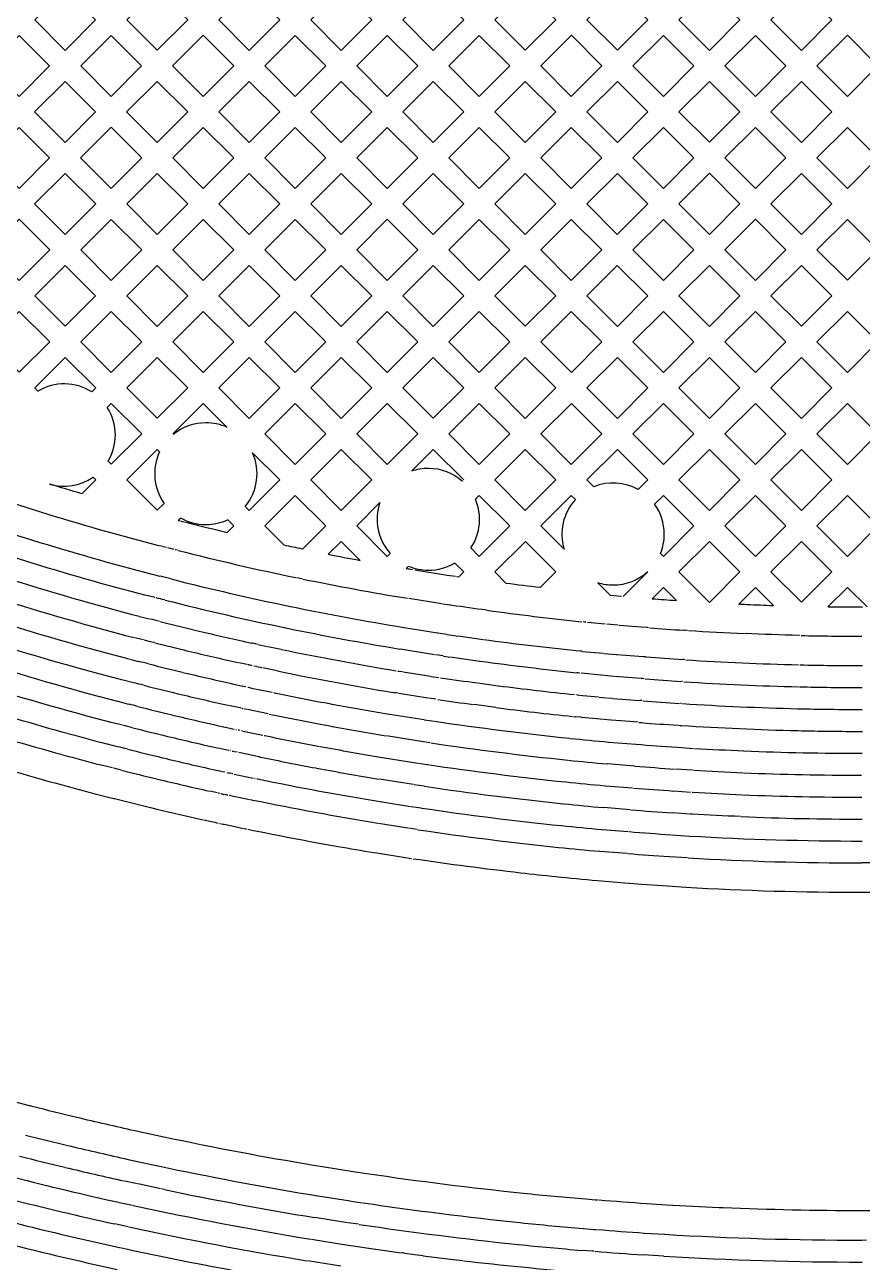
# Model space of a CAD drawing. Extents: x 1548 to 1929, y -174 to 95.
# Drawn here: x 1615.767 to 1618.676, y 40.322 to 44.622 of the extents above; entities that cross this region are included whole.
import ezdxf

# ---------------------------------------------------------------- set-up
doc = ezdxf.new("R2010")
doc.units = 0
doc.layers.add('gbr-dxf_layer0', color=7, linetype='Continuous')
doc.layers.add('gbr-outline-dxf_layer1', color=2, linetype='Continuous')

msp = doc.modelspace()

# ---------------------------------------------------------------- linework, layer by layer
at = {"layer": 'gbr-dxf_layer0'}
for p, q in [((1616.9199, 42.8811), (1617.0006, 42.9618)), ((1616.2996, 42.9001), (1616.3072, 42.8983)), ((1616.3102, 42.8976), (1616.3237, 42.8943)), ((1617.6405, 42.7999), (1617.5594, 42.881)), ((1616.2458, 42.8089), (1616.2338, 42.8118)), ((1616.2589, 42.8057), (1616.2473, 42.8085)), ((1616.286, 42.7989), (1616.2641, 42.8042)), ((1616.2977, 42.7961), (1616.2889, 42.7982)), ((1616.2091, 42.7129), (1616.2353, 42.7064)), ((1617.1212, 42.728), (1617.2335, 42.7099)), ((1617.2344, 42.7098), (1617.2624, 42.7057)), ((1617.8459, 42.6359), (1617.9311, 42.7211)), ((1616.7305, 42.6968), (1616.7101, 42.701)), ((1616.2155, 42.6328), (1616.1893, 42.6393)), ((1617.2156, 42.6099), (1617.1005, 42.6284)), ((1616.1657, 42.5665), (1616.2, 42.5578)), ((1617.7833, 42.5398), (1617.7212, 42.5457)), ((1617.8283, 42.5355), (1617.789, 42.5394)), ((1617.9227, 42.5281), (1617.831, 42.5352)), ((1616.1787, 42.4846), (1616.1485, 42.4922)), ((1617.0848, 42.5277), (1617.2, 42.509)), ((1617.202, 42.5088), (1617.233, 42.5042)), ((1616.5777, 42.4685), (1616.586, 42.4667)), ((1616.5874, 42.4665), (1616.609, 42.4619)), ((1616.6113, 42.4613), (1616.657, 42.452)), ((1617.1903, 42.4334), (1617.0712, 42.4527)), ((1617.704, 42.445), (1617.7762, 42.4382)), ((1616.1301, 42.4181), (1616.1622, 42.41)), ((1616.5397, 42.399), (1616.5106, 42.4053)), ((1617.2205, 42.429), (1617.1934, 42.433)), ((1617.7778, 42.438), (1617.8225, 42.4335)), ((1617.8231, 42.4335), (1617.9149, 42.4265)), ((1616.5715, 42.3919), (1616.5623, 42.3939)), ((1616.5906, 42.3879), (1616.5731, 42.3916)), ((1616.6432, 42.377), (1616.5934, 42.3872)), ((1617.0808, 42.3739), (1617.1777, 42.3582)), ((1617.1787, 42.3581), (1617.2047, 42.3543)), ((1617.7675, 42.3624), (1617.6992, 42.3689)), ((1617.8135, 42.3579), (1617.7688, 42.3623)), ((1617.9076, 42.3506), (1617.8158, 42.3576)), ((1616.1449, 42.3358), (1616.1088, 42.3449)), ((1616.4937, 42.3309), (1616.5233, 42.3244)), ((1616.5546, 42.3174), (1616.6264, 42.3027)), ((1617.3404, 42.335), (1617.4113, 42.3256)), ((1617.167, 42.2828), (1617.0661, 42.299)), ((1617.1949, 42.2787), (1617.1689, 42.2825)), ((1617.6862, 42.2936), (1617.7046, 42.2917)), ((1617.7058, 42.2916), (1617.76, 42.2864)), ((1617.7615, 42.2863), (1617.7853, 42.284)), ((1617.7878, 42.2837), (1617.808, 42.2818)), ((1617.8087, 42.2817), (1617.8408, 42.2793)), ((1617.8424, 42.2792), (1617.9016, 42.2745)), ((1616.0896, 42.2713), (1616.1272, 42.2616)), ((1616.5086, 42.2496), (1616.4748, 42.257)), ((1616.5385, 42.2429), (1616.5278, 42.2453)), ((1616.6125, 42.2277), (1616.5407, 42.2424)), ((1617.4027, 42.2499), (1617.3278, 42.2598)), ((1616.1056, 42.1885), (1616.0721, 42.1971)), ((1617.0336, 42.227), (1617.1541, 42.2077)), ((1617.1553, 42.2075), (1617.1883, 42.2024)), ((1617.6983, 42.2157), (1617.6799, 42.2176)), ((1617.7542, 42.2104), (1617.7, 42.2156)), ((1617.7755, 42.2084), (1617.7555, 42.2103)), ((1617.8022, 42.2058), (1617.778, 42.208)), ((1617.8364, 42.2032), (1617.8043, 42.2056)), ((1617.897, 42.1984), (1617.8377, 42.2031)), ((1616.4581, 42.1825), (1616.4942, 42.1749)), ((1616.524, 42.168), (1616.5936, 42.1536)), ((1617.1434, 42.1322), (1617.0229, 42.1515)), ((1616.0528, 42.1232), (1616.0879, 42.1141)), ((1616.4758, 42.1009), (1616.4438, 42.1076)), ((1617.1742, 42.1275), (1617.1452, 42.132)), ((1617.7962, 42.1298), (1617.8893, 42.1223)), ((1618.0344, 42.1116), (1618.0897, 42.1078)), ((1616.5043, 42.0943), (1616.4958, 42.0963)), ((1616.5796, 42.0787), (1616.51, 42.0931)), ((1617.0089, 42.0764), (1617.1319, 42.0569)), ((1617.1343, 42.0564), (1617.1643, 42.0517)), ((1616.0713, 42.0397), (1616.0321, 42.0498)), ((1616.427, 42.033), (1616.4495, 42.0283)), ((1616.4518, 42.0278), (1616.4617, 42.0258)), ((1616.4942, 42.0183), (1616.5598, 42.0046)), ((1617.8845, 42.0462), (1617.7914, 42.0538)), ((1618.0864, 42.0317), (1618.0267, 42.0358)), ((1617.1173, 41.982), (1616.9984, 42.0009)), ((1617.1539, 41.9762), (1617.1199, 41.9815)), ((1617.7835, 41.978), (1617.8782, 41.9703)), ((1616.4362, 41.9532), (1616.4098, 41.9588)), ((1616.4449, 41.9515), (1616.439, 41.9527)), ((1616.5468, 41.9295), (1616.4772, 41.944)), ((1618.0217, 41.9597), (1618.0798, 41.9557)), ((1617.0082, 41.9217), (1617.1064, 41.9063)), ((1617.1089, 41.906), (1617.1432, 41.9007)), ((1617.8696, 41.8946), (1617.7788, 41.9019)), ((1617.097, 41.8306), (1616.9949, 41.8466)), ((1618.076, 41.8796), (1618.0179, 41.8835)), ((1617.13, 41.8256), (1617.0996, 41.8303)), ((1617.7722, 41.8259), (1617.8633, 41.8186)), ((1618.013, 41.8074), (1618.0758, 41.8032)), ((1617.8596, 41.7424), (1617.7646, 41.75)), ((1618.0693, 41.7273), (1618.0065, 41.7315)), ((1623.3607, 41.7095), (1618.6757, 41.7095)), ((1616.1272, 40.679), (1616.1733, 40.6692)), ((1616.1747, 40.6689), (1616.2568, 40.6514)), ((1616.2588, 40.6509), (1616.2649, 40.6496)), ((1616.1588, 40.5943), (1616.1127, 40.6042)), ((1616.2382, 40.5774), (1616.1603, 40.5941)), ((1616.2514, 40.5746), (1616.2413, 40.5767)), ((1616.7851, 40.5529), (1616.8982, 40.5351)), ((1616.0946, 40.5302), (1616.1411, 40.5201)), ((1616.8994, 40.5349), (1616.94, 40.5288)), ((1616.8878, 40.4596), (1616.7746, 40.4774)), ((1616.1264, 40.4453), (1616.0798, 40.4554)), ((1616.9261, 40.4539), (1616.8896, 40.4594)), ((1617.92, 40.4237), (1617.9887, 40.4192)), ((1616.7632, 40.4018), (1616.8751, 40.3842)), ((1616.8761, 40.384), (1616.9847, 40.368)), ((1618.6741, 40.3989), (1618.6909, 40.3995)), ((1616.9859, 40.3678), (1617.0746, 40.3553)), ((1617.0858, 40.3535), (1617.1492, 40.3452)), ((1617.1504, 40.345), (1617.2552, 40.3317)), ((1617.9852, 40.3431), (1617.9165, 40.3476)), ((1616.8646, 40.3087), (1616.7488, 40.327)), ((1617.2564, 40.3316), (1617.289, 40.3277))]:
    msp.add_line(p, q, dxfattribs=at)
at = {"layer": 'gbr-dxf_layer0', "linetype": 'Continuous'}
for points in [[(1666.3983, 42.2801), (1636.3529, 42.2801, 0.196007), (1634.4629, 41.5094, -0.196002), (1624.0481, 37.2636), (1618.5478, 37.2636, -0.196002), (1608.133, 41.5094, 0.196006), (1606.243, 42.2801), (1585.1264, 42.2801, -0.414217), (1584.3299, 43.0766), (1584.3299, 45.0951, -0.014221), (1584.3296, 45.105)], [(1621.0976, 38.2798), (1618.6719, 38.2798, -0.196), (1608.9676, 42.2361, 0.195991), (1606.3674, 43.296, -0.055279), (1606.3062, 43.3029), (1606.2924, 43.3059), (1589.1632, 43.3059, 0.020599), (1589.1261, 43.3019)], [(1616.2822, 43.1991, -0.174976), (1616.3958, 43.2401, -0.106047), (1616.4687, 43.2245)], [(1606.2836, 43.1775, 0.051925), (1606.3675, 43.1686, -0.19599), (1608.8785, 42.145, 0.196001), (1618.672, 38.1523), (1621.104, 38.1523, 0.005398), (1622.0316, 38.1625), (1623.2391, 38.1625)], [(1617.1108, 43.0719, -0.08321), (1617.1687, 43.0816, -0.184486), (1617.2873, 43.0364)], [(1617.0006, 42.9618, 0.271808), (1617.0362, 42.7853), (1617.0259, 42.775), (1616.9199, 42.8811)], [(1617.5594, 42.881), (1617.6653, 42.9869), (1617.6795, 42.9727, 0.266836), (1617.6405, 42.7999)], [(1616.3258, 42.8937, 0.004201), (1616.4698, 42.8583), (1616.4926, 42.881), (1616.472, 42.9017, -0.111138), (1616.3958, 42.8845, -0.130645), (1616.3075, 42.908), (1616.2996, 42.9001)], [(1617.2664, 42.705), (1617.2745, 42.7038), (1617.2918, 42.7211), (1617.261, 42.7518, -0.137282), (1617.1687, 42.726, -0.101202), (1617.0989, 42.7403), (1617.0917, 42.733)], [(1615.6929, 42.7029, -0.004726), (1615.6957, 42.7019, 0.012306), (1616.1645, 42.5667)], [(1617.9308, 42.7215, -0.188099), (1617.8104, 42.6745, -0.075007), (1617.758, 42.6825)], [(1617.3704, 42.5878, -0.002801), (1617.2509, 42.6046, -0.039182), (1617.2432, 42.6059), (1617.2181, 42.6095)], [(1615.6422, 42.559, -0.027406), (1615.646, 42.5576, 0.012458), (1616.1279, 42.4188)], [(1616.3513, 42.5203, 0.002781), (1616.5211, 42.481, -0.055969), (1616.5293, 42.4792), (1616.5543, 42.4738)], [(1618.4585, 42.5, -0.015357), (1618.4556, 42.5001, -0.004744), (1618.2688, 42.5067)], [(1616.5565, 42.3952, -0.02654), (1616.5527, 42.3963, 0.006877), (1616.5417, 42.3986)], [(1617.0628, 42.3767, -0.019176), (1617.0656, 42.3764), (1617.0783, 42.3744)], [(1616.5419, 42.3203, -0.01101), (1616.5433, 42.32), (1616.554, 42.3175)], [(1616.6316, 42.3016, -0.015232), (1616.6337, 42.301, 0.0047), (1616.8189, 42.2646)], [(1617.0637, 42.2995), (1617.055, 42.3009, -0.009902), (1617.0478, 42.3019)], [(1616.5978, 42.1527, -0.017852), (1616.6004, 42.1523, 0.004764), (1616.791, 42.1148)], [(1615.4959, 42.0984), (1615.4967, 42.0979, 0.006119), (1615.7436, 42.0235, 0.003157), (1615.8711, 41.9877, 0.003339), (1616.0064, 41.9514), (1616.0471, 41.9407, -0.003447), (1616.0651, 41.9364), (1616.0771, 41.9333)], [(1616.5725, 42.0023, -0.024057), (1616.576, 42.0016, 0.010568), (1617.007, 41.9219)], [(1616.0781, 41.9331), (1616.1705, 41.91), (1616.2033, 41.9021), (1616.2249, 41.897, 0.002553), (1616.3869, 41.8597)], [(1616.4722, 41.9452, -0.003581), (1616.4683, 41.9463, -0.009509), (1616.4614, 41.9474)], [(1616.9932, 41.8469, -0.01056), (1616.5594, 41.9272, -0.013785), (1616.5492, 41.9291)], [(1618.085, 41.9555, -0.020458), (1618.088, 41.9554, 0.00419), (1618.2585, 41.9468)], [(1616.3887, 41.8592), (1616.4156, 41.8536), (1616.4228, 41.852, 0.004744), (1616.4304, 41.85, 0.004717), (1616.438, 41.8482)], [(1616.4497, 41.8457, 0.016914), (1616.4588, 41.8439), (1616.4969, 41.8358), (1616.5264, 41.8297)], [(1618.2528, 41.8708, -0.004096), (1618.0849, 41.8793, -0.009499), (1618.078, 41.8795)], [(1616.5416, 41.8269, 0.007562), (1616.8548, 41.767, 0.002991), (1616.9785, 41.7461), (1616.9902, 41.7443), (1617.0816, 41.7301), (1617.1098, 41.7256)], [(1617.1164, 41.7245, 0.007999), (1617.4885, 41.6758, 0.002659), (1617.6117, 41.6623, 0.00345), (1617.756, 41.6486), (1617.8512, 41.641), (1617.9099, 41.6364), (1617.9996, 41.6298), (1618.0636, 41.6255, 0.014518), (1618.676, 41.6077), (1623.3613, 41.6077), (1623.6993, 41.6092), (1624.2185, 41.6092), (1624.3211, 41.6097), (1624.4144, 41.6115), (1624.4375, 41.612, 0.005353), (1624.6628, 41.6201, 0.008383), (1625.0156, 41.6425)], [(1617.7583, 40.5378, 0.008311), (1617.7489, 40.5384), (1617.7159, 40.5409, -0.004687), (1617.4987, 40.561, -0.010672), (1616.9549, 40.6295), (1616.9148, 40.6356), (1616.8015, 40.6534, -0.011223), (1616.2871, 40.7492), (1616.2767, 40.7512), (1616.1962, 40.7685), (1616.1494, 40.7784, -0.002983), (1615.947, 40.8254, -0.003419), (1615.7928, 40.8632, 0.012762), (1615.7786, 40.867), (1615.7309, 40.8792, -0.012709), (1615.1616, 41.0433), (1615.1428, 41.0494), (1615.1197, 41.0568), (1615.0219, 41.0888), (1614.9602, 41.1093), (1614.9506, 41.1127, 0.007434), (1614.9427, 41.1154, -0.005016), (1614.7222, 41.1922)], [(1625.1159, 40.5409), (1624.3232, 40.5033), (1624.1304, 40.5015), (1624.0285, 40.5013), (1618.69, 40.5013), (1618.6732, 40.5008, -0.010307), (1618.1928, 40.511, -0.020314), (1618.1785, 40.5116, -0.003925), (1617.9963, 40.5208), (1617.9267, 40.5254, -0.003564), (1617.7616, 40.5376)], [(1617.7075, 40.4395), (1617.7434, 40.4365, -0.012131), (1617.7524, 40.4362)], [(1617.7431, 40.3603, -0.027447), (1617.739, 40.3605), (1617.7028, 40.3634)]]:
    msp.add_lwpolyline(points, format="xyb", dxfattribs=at)
for points in [[(1615.8011, 44.6393), (1615.907, 44.7452), (1616.0129, 44.6393), (1615.907, 44.5334)], [(1616.1207, 44.6393), (1616.2267, 44.7454), (1616.3326, 44.6395), (1616.2266, 44.5335)], [(1616.4404, 44.6395), (1616.5463, 44.7454), (1616.6524, 44.6393), (1616.5465, 44.5334)], [(1616.7602, 44.6393), (1616.8661, 44.7452), (1616.972, 44.6393), (1616.8661, 44.5334)], [(1617.0798, 44.6393), (1617.1858, 44.7454), (1617.2918, 44.6393), (1617.1858, 44.5333)], [(1617.3996, 44.6393), (1617.5056, 44.7454), (1617.6115, 44.6395), (1617.5055, 44.5335)], [(1617.7193, 44.6395), (1617.8251, 44.7453), (1617.9311, 44.6393), (1617.8253, 44.5335)], [(1618.0388, 44.6393), (1618.1449, 44.7453), (1618.2509, 44.6393), (1618.1448, 44.5333)], [(1618.3586, 44.6393), (1618.4647, 44.7453), (1618.5705, 44.6394), (1618.4645, 44.5334)], [(1615.6412, 44.4794), (1615.7472, 44.5854), (1615.8531, 44.4795), (1615.7471, 44.3735)], [(1615.9609, 44.4795), (1616.0668, 44.5855), (1616.1727, 44.4796), (1616.0667, 44.3736)], [(1616.2804, 44.4796), (1616.3865, 44.5856), (1616.4926, 44.4795), (1616.3866, 44.3734)], [(1616.6004, 44.4795), (1616.7063, 44.5854), (1616.8122, 44.4795), (1616.7063, 44.3736)], [(1616.92, 44.4795), (1617.0259, 44.5854), (1617.1319, 44.4794), (1617.026, 44.3735)], [(1617.2396, 44.4794), (1617.3457, 44.5855), (1617.4516, 44.4796), (1617.3455, 44.3735)], [(1617.5593, 44.4796), (1617.6654, 44.5856), (1617.7714, 44.4796), (1617.6653, 44.3736)], [(1617.8791, 44.4796), (1617.985, 44.5854), (1618.091, 44.4794), (1617.9852, 44.3736)], [(1618.1987, 44.4794), (1618.3048, 44.5854), (1618.4107, 44.4795), (1618.3046, 44.3735)], [(1618.5184, 44.4795), (1618.6244, 44.5856), (1618.7304, 44.4795), (1618.6244, 44.3735)], [(1615.801, 44.3196), (1615.907, 44.4256), (1616.0129, 44.3198), (1615.9069, 44.2137)], [(1616.1206, 44.3198), (1616.2266, 44.4257), (1616.3327, 44.3196), (1616.2268, 44.2136)], [(1616.4405, 44.3196), (1616.5465, 44.4256), (1616.6524, 44.3197), (1616.5463, 44.2137)], [(1616.7601, 44.3197), (1616.8661, 44.4256), (1616.9721, 44.3196), (1616.8662, 44.2137)], [(1617.0799, 44.3196), (1617.1858, 44.4255), (1617.2917, 44.3197), (1617.1857, 44.2137)], [(1617.3994, 44.3197), (1617.5055, 44.4257), (1617.6115, 44.3197), (1617.5054, 44.2136)], [(1617.7192, 44.3197), (1617.8253, 44.4257), (1617.9313, 44.3197), (1617.8252, 44.2137)], [(1618.039, 44.3197), (1618.1448, 44.4255), (1618.2507, 44.3196), (1618.1449, 44.2138)], [(1618.3585, 44.3196), (1618.4645, 44.4257), (1618.5705, 44.3197), (1618.4645, 44.2136)], [(1615.6411, 44.1598), (1615.7471, 44.2658), (1615.853, 44.1599), (1615.747, 44.0539)], [(1615.9607, 44.1599), (1616.0667, 44.2659), (1616.1729, 44.1597), (1616.0669, 44.0537)], [(1616.2807, 44.1597), (1616.3866, 44.2657), (1616.4925, 44.1598), (1616.3865, 44.0539)], [(1616.6002, 44.1598), (1616.7063, 44.2658), (1616.8123, 44.1598), (1616.7062, 44.0538)], [(1616.92, 44.1598), (1617.026, 44.2658), (1617.1319, 44.1599), (1617.0259, 44.0539)], [(1617.2396, 44.1599), (1617.3455, 44.2658), (1617.4515, 44.1598), (1617.3456, 44.0539)], [(1617.5593, 44.1598), (1617.6653, 44.2658), (1617.7714, 44.1598), (1617.6653, 44.0538)], [(1617.8791, 44.1598), (1617.9852, 44.2658), (1618.091, 44.1599), (1617.985, 44.0539)], [(1618.1988, 44.1599), (1618.3046, 44.2658), (1618.4106, 44.1597), (1618.3048, 44.0539)], [(1618.5184, 44.1597), (1618.6244, 44.2658), (1618.7304, 44.1598), (1618.6244, 44.0537)], [(1615.8009, 44), (1615.9069, 44.106), (1616.013, 43.9998), (1615.9071, 43.8939)], [(1616.1208, 43.9998), (1616.2268, 44.1059), (1616.3327, 44), (1616.2266, 43.894)], [(1616.4404, 44), (1616.5463, 44.1059), (1616.6524, 43.9999), (1616.5464, 43.894)], [(1616.7601, 43.9999), (1616.8662, 44.1059), (1616.972, 44), (1616.866, 43.894)], [(1617.0798, 44), (1617.1857, 44.106), (1617.2918, 44), (1617.1858, 43.894)], [(1617.3995, 44), (1617.5054, 44.1059), (1617.6114, 43.9999), (1617.5055, 43.894)], [(1617.7192, 43.9999), (1617.8252, 44.1059), (1617.9311, 44), (1617.8251, 43.894)], [(1618.0389, 44), (1618.1449, 44.1061), (1618.2509, 44), (1618.1449, 43.894)], [(1618.3587, 44), (1618.4645, 44.1059), (1618.5705, 43.9998), (1618.4647, 43.894)], [(1615.6411, 43.8403), (1615.747, 43.9462), (1615.8532, 43.84), (1615.7473, 43.7341)], [(1615.9609, 43.84), (1616.0669, 43.946), (1616.1728, 43.8401), (1616.0668, 43.7341)], [(1616.2805, 43.8401), (1616.3865, 43.9461), (1616.4926, 43.8401), (1616.3865, 43.7341)], [(1616.6003, 43.8401), (1616.7062, 43.946), (1616.8121, 43.8401), (1616.7062, 43.7342)], [(1616.9199, 43.8401), (1617.0259, 43.9462), (1617.1319, 43.8402), (1617.0259, 43.7341)], [(1617.2397, 43.8402), (1617.3456, 43.9461), (1617.4516, 43.8401), (1617.3457, 43.7341)], [(1617.5594, 43.8401), (1617.6653, 43.946), (1617.7712, 43.8401), (1617.6653, 43.7342)], [(1617.879, 43.8401), (1617.985, 43.9461), (1618.091, 43.8401), (1617.985, 43.7341)], [(1618.1988, 43.8401), (1618.3048, 43.9462), (1618.4108, 43.8402), (1618.3048, 43.7341)], [(1618.5186, 43.8402), (1618.6244, 43.946), (1618.7303, 43.8401), (1618.6245, 43.7343)], [(1615.8011, 43.6802), (1615.9071, 43.7861), (1616.0129, 43.6803), (1615.907, 43.5744)], [(1616.1207, 43.6803), (1616.2266, 43.7862), (1616.3327, 43.6802), (1616.2267, 43.5742)], [(1616.4404, 43.6802), (1616.5464, 43.7862), (1616.6523, 43.6803), (1616.5463, 43.5743)], [(1616.7601, 43.6803), (1616.866, 43.7862), (1616.972, 43.6802), (1616.8661, 43.5743)], [(1617.0798, 43.6802), (1617.1858, 43.7863), (1617.2918, 43.6803), (1617.1858, 43.5742)], [(1617.3996, 43.6803), (1617.5055, 43.7862), (1617.6114, 43.6803), (1617.5055, 43.5744)], [(1617.7192, 43.6803), (1617.8251, 43.7862), (1617.9311, 43.6802), (1617.8252, 43.5743)], [(1618.0389, 43.6802), (1618.1449, 43.7862), (1618.2509, 43.6802), (1618.1449, 43.5742)], [(1618.3587, 43.6802), (1618.4647, 43.7863), (1618.5706, 43.6804), (1618.4646, 43.5744)], [(1615.6414, 43.5204), (1615.7473, 43.6264), (1615.8532, 43.5205), (1615.7472, 43.4146)], [(1615.9609, 43.5205), (1616.0668, 43.6264), (1616.1728, 43.5204), (1616.0669, 43.4145)], [(1616.2806, 43.5204), (1616.3865, 43.6263), (1616.4924, 43.5204), (1616.3865, 43.4145)], [(1616.6002, 43.5204), (1616.7062, 43.6264), (1616.8122, 43.5204), (1616.7062, 43.4144)], [(1616.92, 43.5204), (1617.0259, 43.6264), (1617.1319, 43.5203), (1617.026, 43.4144)], [(1617.2397, 43.5203), (1617.3457, 43.6264), (1617.4516, 43.5205), (1617.3456, 43.4145)], [(1617.5594, 43.5205), (1617.6653, 43.6264), (1617.7713, 43.5204), (1617.6654, 43.4145)], [(1617.8791, 43.5204), (1617.985, 43.6263), (1618.091, 43.5203), (1617.9851, 43.4144)], [(1618.1988, 43.5203), (1618.3048, 43.6264), (1618.4107, 43.5205), (1618.3046, 43.4144)], [(1618.5184, 43.5205), (1618.6245, 43.6265), (1618.7305, 43.5205), (1618.6244, 43.4145)], [(1616.1208, 43.3606), (1616.2267, 43.4665), (1616.3326, 43.3606), (1616.2267, 43.2547)], [(1616.4404, 43.3606), (1616.5463, 43.4665), (1616.6523, 43.3605), (1616.5464, 43.2546)], [(1616.7601, 43.3605), (1616.8661, 43.4666), (1616.9721, 43.3605), (1616.8661, 43.2545)], [(1617.0799, 43.3605), (1617.1858, 43.4665), (1617.2917, 43.3606), (1617.1858, 43.2547)], [(1617.3994, 43.3606), (1617.5055, 43.4666), (1617.6115, 43.3606), (1617.5055, 43.2546)], [(1617.7193, 43.3606), (1617.8252, 43.4665), (1617.9312, 43.3605), (1617.8253, 43.2546)], [(1618.039, 43.3605), (1618.1449, 43.4664), (1618.2508, 43.3606), (1618.1448, 43.2546)], [(1618.3585, 43.3606), (1618.4646, 43.4666), (1618.5706, 43.3606), (1618.4645, 43.2545)], [(1616.6003, 43.2007), (1616.7062, 43.3066), (1616.8122, 43.2006), (1616.7063, 43.0947)], [(1616.92, 43.2006), (1617.026, 43.3067), (1617.1319, 43.2008), (1617.0259, 43.0947)], [(1617.2396, 43.2008), (1617.3456, 43.3067), (1617.4516, 43.2007), (1617.3457, 43.0948)], [(1617.5593, 43.2007), (1617.6654, 43.3067), (1617.7714, 43.2007), (1617.6653, 43.0947)], [(1617.8791, 43.2007), (1617.9851, 43.3066), (1618.091, 43.2008), (1617.985, 43.0948)], [(1618.1987, 43.2008), (1618.3046, 43.3067), (1618.4107, 43.2007), (1618.3047, 43.0947)], [(1618.5184, 43.2007), (1618.6244, 43.3067), (1618.7305, 43.2007), (1618.6244, 43.0946)], [(1616.7601, 43.0408), (1616.8661, 43.1468), (1616.972, 43.0409), (1616.866, 42.9349)], [(1617.3995, 43.0409), (1617.5055, 43.1468), (1617.6115, 43.0408), (1617.5055, 42.9349)], [(1618.0389, 43.0409), (1618.1448, 43.1469), (1618.2509, 43.0409), (1618.1449, 42.9349)], [(1618.3586, 43.0409), (1618.4645, 43.1468), (1618.5705, 43.0408), (1618.4646, 42.9349)], [(1618.1988, 42.881), (1618.3047, 42.987), (1618.4108, 42.881), (1618.3048, 42.775)], [(1618.5185, 42.881), (1618.6244, 42.9869), (1618.7303, 42.881), (1618.6244, 42.7751)], [(1618.0389, 42.7211), (1618.1449, 42.8272), (1618.2509, 42.7212), (1618.1449, 42.6151)], [(1618.3587, 42.7212), (1618.4646, 42.8271), (1618.5705, 42.7212), (1618.4646, 42.6153)]]:
    msp.add_lwpolyline(points, close=True, dxfattribs=at)
for points in [[(1615.8011, 43.3607), (1615.907, 43.4666), (1616.013, 43.3606), (1615.9991, 43.3467, 0.283684), (1615.8124, 43.3494)], [(1616.0531, 43.2929), (1616.0669, 43.3067), (1616.1728, 43.2008), (1616.0669, 43.0949), (1616.0562, 43.1056, 0.135416), (1616.0814, 43.1967, 0.143885)], [(1616.1208, 43.041), (1616.2267, 43.1469), (1616.2351, 43.1385, 0.271784), (1616.251, 42.9592), (1616.2268, 42.935)], [(1617.7192, 43.0408), (1617.8253, 43.1468), (1617.9311, 43.0409), (1617.8975, 43.0073, 0.229001), (1617.7431, 43.0169)], [(1615.853, 43.0263, 0.225967), (1616.004, 43.05), (1616.013, 43.041), (1615.9645, 42.9925, -0.003065)], [(1616.6004, 42.881), (1616.7063, 42.9869), (1616.8122, 42.8811), (1616.7311, 42.8004, -0.001865), (1616.6677, 42.8137)], [(1617.3162, 42.8044, 0.254425), (1617.3323, 42.9736), (1617.3457, 42.987), (1617.4517, 42.881), (1617.3456, 42.775)], [(1617.9545, 42.9565), (1617.985, 42.9871), (1618.091, 42.8811), (1617.985, 42.775), (1617.975, 42.785, 0.097396), (1617.9882, 42.8523, 0.157812)], [(1617.3995, 42.7211), (1617.5056, 42.8271), (1617.6114, 42.7212), (1617.5567, 42.6665, -0.002768), (1617.4395, 42.6811)]]:
    msp.add_lwpolyline(points, format="xyb", close=True, dxfattribs=at)
for points in [[(1616.4687, 43.2245), (1616.3865, 43.3067), (1616.2806, 43.2008)], [(1616.558, 43.1352), (1616.6524, 43.0408), (1616.5465, 42.9349), (1616.5326, 42.9488)], [(1617.2918, 43.0409), (1617.1858, 43.1469), (1617.1108, 43.0719)], [(1616.821, 42.7822), (1616.866, 42.8272), (1616.9322, 42.761)], [(1617.758, 42.6825), (1617.8, 42.6404), (1617.84, 42.6364)], [(1617.9459, 42.628), (1617.985, 42.6673), (1618.0304, 42.6218)], [(1618.3677, 42.6044), (1618.3048, 42.6673), (1618.2469, 42.6094)], [(1618.6926, 42.5992), (1618.6244, 42.6673), (1618.557, 42.5999)]]:
    msp.add_lwpolyline(points, dxfattribs=at)
at = {"layer": 'gbr-dxf_layer0'}
for centre, radius, start, end in [((1616.3958, 43.0623), 0.1778, 320.304, 24.2061), ((1618.6843, 52.1662), 9.67, 250.25288, 255.30418), ((1618.6846, 52.166), 9.7719, 250.25961, 255.31975), ((1618.6845, 52.166), 9.8481, 250.25063, 255.3108), ((1618.517, 51.4815), 8.9645, 255.67491, 258.36165), ((1618.665, 52.1646), 9.5619, 258.88125, 259.55916), ((1615.7322, 40.577), 2.188, 75.6766, 76.6386), ((1618.6647, 52.1647), 9.5619, 260.53116, 260.66468), ((1618.5164, 51.4815), 9.0664, 255.68648, 258.37527), ((1618.6649, 52.1646), 9.6635, 258.46423, 260.65964), ((1618.6772, 52.1594), 9.9925, 252.51052, 255.33071), ((1616.1874, 42.5218), 0.1145, 74.1891, 75.2775), ((1615.732, 40.577), 2.1118, 75.7139, 76.5656), ((1618.5164, 51.4815), 9.1426, 255.67654, 258.36541), ((1618.6872, 52.1619), 9.5627, 265.55375, 266.0617), ((1618.6684, 52.1642), 9.7657, 258.31807, 260.66027), ((1618.8322, 53.339), 10.8501, 262.26588, 264.01871), ((1618.7005, 52.3738), 9.7749, 267.34049, 267.49566), ((1618.7108, 52.3732), 9.7749, 267.44492, 267.98855), ((1618.683, 52.1627), 9.5636, 269.2453, 269.96168), ((1615.737, 40.5757), 2.0354, 75.8652, 76.797), ((1618.6889, 52.1592), 9.9183, 255.679, 256.36043), ((1617.6515, 42.1055), 0.4454, 81.69, 82.9748), ((1618.6683, 52.1642), 9.8419, 258.30969, 260.65176), ((1618.829, 53.3392), 10.952, 261.62844, 262.28247), ((1617.8879, 42.0843), 0.4453, 84.1302, 85.1648), ((1618.6869, 52.162), 9.6643, 265.54647, 266.25745), ((1618.0412, 42.2262), 0.2924, 85.7518, 86.6879), ((1618.0489, 42.2257), 0.2924, 86.0657, 86.7456), ((1618.7003, 52.3738), 9.8765, 266.35324, 267.48697), ((1618.683, 52.1627), 9.6652, 268.69852, 269.95194), ((1618.6736, 52.1607), 10.1452, 252.49381, 255.33989), ((1615.7369, 40.5757), 1.9592, 75.8222, 76.8719), ((1618.6891, 52.1591), 9.9945, 255.6867, 256.36774), ((1619.9867, 57.8403), 15.8216, 256.65636, 257.29646), ((1616.459, 41.9875), 0.4956, 77.1727, 78.8165), ((1616.5233, 42.2857), 0.1907, 74.2134, 75.2903), ((1618.6715, 52.1634), 9.9181, 258.29037, 260.63278), ((1618.826, 53.3397), 10.952, 262.30572, 264.05987), ((1617.6551, 42.105), 0.3435, 81.9236, 83.4285), ((1618.6728, 52.1609), 10.2214, 252.48319, 255.35365), ((1615.7302, 40.5774), 1.8828, 75.6668, 76.7105), ((1618.6846, 52.1601), 10.0707, 255.70325, 256.38724), ((1618.8292, 53.3392), 11.0282, 261.61939, 262.27356), ((1618.8259, 53.3397), 11.0282, 262.29897, 264.05319), ((1617.8884, 42.0842), 0.3433, 84.0034, 85.3222), ((1618.6904, 52.1617), 9.7662, 265.50909, 266.25321), ((1618.0418, 42.226), 0.1907, 84.4729, 86.5826), ((1618.6991, 52.3737), 9.9785, 266.34408, 268.5958), ((1619.9799, 57.8419), 15.8979, 256.67461, 257.32412), ((1618.6714, 52.1634), 9.9943, 258.29892, 260.64134), ((1617.655, 42.105), 0.2673, 81.4699, 83.6805), ((1618.692, 52.1624), 9.7671, 268.63682, 269.91118), ((1618.6728, 52.1609), 10.2976, 252.49187, 255.36233), ((1615.7301, 40.5775), 1.8066, 75.6184, 76.6602), ((1618.6846, 52.1601), 10.1469, 255.71208, 256.39611), ((1616.4582, 41.9877), 0.343, 77.1507, 78.9368), ((1618.8296, 53.3392), 11.1045, 261.61852, 262.2807), ((1618.8302, 53.339), 11.1044, 262.66587, 264.03534), ((1617.8883, 42.0842), 0.2671, 83.5481, 85.5596), ((1618.6902, 52.1617), 9.8424, 265.52398, 266.24532), ((1618.0418, 42.226), 0.1145, 85.1198, 87.0659), ((1618.6992, 52.3737), 10.0548, 266.33567, 268.60889), ((1618.6919, 52.1624), 9.8433, 268.63604, 269.90342), ((1619.98, 57.8419), 15.9741, 256.67966, 257.31448), ((1618.8295, 53.3392), 11.1807, 261.62642, 262.26778), ((1617.6778, 42.2562), 0.0381, 79.5906, 82.4873), ((1617.889, 42.084), 0.1909, 83.731, 85.8358), ((1618.6788, 52.1624), 9.9187, 265.57538, 266.31198), ((1618.6695, 52.1617), 10.3738, 252.51048, 254.62095), ((1615.7267, 40.5782), 1.7303, 75.5486, 76.551), ((1618.6802, 52.1614), 10.2234, 255.72811, 256.4153), ((1616.4582, 41.9877), 0.2668, 76.8811, 78.6414), ((1616.5322, 42.2833), 0.0381, 252.0431, 258.1576), ((1618.6681, 52.164), 10.0705, 259.42742, 260.65128), ((1618.8303, 53.3389), 11.1806, 262.6728, 264.04196), ((1618.0421, 42.226), 0.0381, 81.4709, 86.0859), ((1618.6991, 52.3737), 10.131, 266.33682, 268.60124), ((1618.6884, 52.1624), 9.9195, 268.64072, 269.92354), ((1618.6694, 52.1617), 10.45, 252.50227, 254.61263), ((1615.7267, 40.5782), 1.6541, 75.4997, 76.6426), ((1619.9897, 57.8396), 16.0505, 256.6372, 257.28562), ((1618.6677, 52.1642), 10.1469, 258.33255, 259.43003), ((1618.6683, 52.1639), 10.1467, 259.43485, 260.65876), ((1618.8333, 53.3387), 11.2572, 261.60943, 264.01854), ((1617.6969, 42.4075), 0.1907, 262.7936, 264.5205), ((1617.9233, 42.3875), 0.1908, 263.3292, 265.2451), ((1618.6791, 52.1624), 9.9949, 265.58173, 266.31296), ((1618.0562, 42.3778), 0.1907, 264.6679, 267.4417), ((1618.6991, 52.3737), 10.2072, 266.34459, 268.60883), ((1618.671, 52.1613), 10.3739, 254.62029, 255.37309), ((1618.6798, 52.1615), 10.2996, 255.73818, 256.42552), ((1619.9901, 57.8395), 16.1267, 256.64128, 257.28959), ((1616.531, 42.2836), 0.1144, 254.3134, 255.5365), ((1616.5031, 42.1338), 0.0381, 73.1132, 82.8611), ((1616.5129, 42.1314), 0.0381, 76.3726, 79.2384), ((1618.6885, 52.1619), 10.0717, 264.14789, 264.91046), ((1618.6884, 52.1624), 9.9957, 268.64874, 269.93145), ((1615.7233, 40.5791), 1.5778, 75.3608, 76.5688), ((1618.6703, 52.1638), 10.3759, 255.78999, 256.48115), ((1616.4561, 41.9879), 0.1145, 77.3786, 78.6177), ((1618.6767, 52.1627), 10.2233, 259.37961, 260.6042), ((1618.8333, 53.3387), 11.3334, 261.5961, 264.02603), ((1618.6991, 52.1612), 10.0715, 265.39583, 266.20126), ((1618.6826, 52.1625), 10.0719, 266.64448, 267.61528), ((1618.6707, 52.1614), 10.4501, 254.61394, 255.36645), ((1619.9948, 57.8383), 16.203, 256.62316, 257.27622), ((1616.5334, 42.2832), 0.1907, 255.8123, 257.7573), ((1616.5906, 42.1152), 0.0381, 253.4433, 262.5426), ((1618.6657, 52.1647), 10.2994, 258.35561, 259.44198), ((1618.6884, 52.1619), 10.1479, 264.15653, 264.91949), ((1618.6811, 52.1627), 10.0721, 267.63128, 269.9725), ((1615.7233, 40.579), 1.5016, 75.4213, 76.4734), ((1618.6706, 52.1637), 10.4521, 255.77978, 256.47113), ((1616.5351, 42.2826), 0.267, 255.4753, 257.3773), ((1616.4746, 41.9839), 0.0381, 77.0033, 85.0263), ((1616.4779, 41.9832), 0.0381, 72.0531, 77.0012), ((1618.6766, 52.1627), 10.2995, 259.38825, 260.61283), ((1618.8308, 53.339), 11.4096, 261.6071, 264.03219), ((1618.6992, 52.1612), 10.1477, 265.40348, 266.1866), ((1618.6826, 52.1625), 10.1481, 266.65344, 267.62284), ((1618.6811, 52.1627), 10.1483, 267.63931, 269.95874), ((1619.9949, 57.8383), 16.2792, 256.61713, 257.27043), ((1616.5572, 41.9664), 0.0381, 75.7113, 78.6994), ((1618.8308, 53.339), 11.4858, 261.61393, 264.03888), ((1618.6859, 52.1622), 10.2241, 264.16124, 264.92988), ((1616.5352, 42.2826), 0.3432, 255.161, 257.1064), ((1618.7052, 52.1606), 10.2239, 265.37471, 266.15877), ((1618.6779, 52.1626), 10.2245, 267.66314, 269.98187), ((1618.8284, 53.3392), 11.5621, 261.62473, 264.05152), ((1618.6861, 52.1622), 10.3003, 264.16838, 264.9367), ((1618.7052, 52.1606), 10.3001, 265.36049, 266.16679), ((1616.4857, 42.1365), 0.2925, 261.5292, 262.2331), ((1618.6778, 52.1626), 10.3007, 267.64902, 269.9895), ((1616.5885, 42.1157), 0.2926, 258.255, 259.8256), ((1618.8284, 53.3392), 11.6383, 261.61722, 264.0443), ((1618.6833, 52.1622), 10.3763, 264.18271, 264.9564), ((1618.7112, 52.1602), 10.3762, 265.32684, 266.13399), ((1618.6772, 52.1627), 10.3769, 266.68366, 269.99179), ((1618.6833, 52.1621), 10.4525, 264.1741, 264.94803), ((1618.7112, 52.1602), 10.4524, 265.34004, 266.12575), ((1618.6772, 52.1627), 10.4531, 266.67536, 269.98396), ((1618.6499, 52.1688), 11.7629, 255.82424, 256.58993), ((1620.0007, 57.8368), 17.5896, 256.59661, 257.27483), ((1618.65, 52.1688), 11.8391, 255.81072, 256.59677), ((1620.0007, 57.8368), 17.6658, 256.60137, 257.2796), ((1618.6768, 52.1627), 11.7629, 258.17683, 260.73891), ((1618.6632, 52.1655), 11.9155, 255.73832, 257.54435), ((1618.673, 52.1604), 12.9807, 243.15906, 269.99154), ((1618.6768, 52.1627), 11.8391, 258.18406, 260.74605), ((1618.673, 52.1604), 13.0569, 243.14679, 269.99753), ((1618.6633, 52.1654), 11.9917, 255.745, 257.55087), ((1618.6753, 52.163), 11.9155, 257.72811, 260.75472), ((1618.8337, 53.3387), 12.9491, 261.6018, 264.02958), ((1618.6673, 52.1644), 12.068, 255.71683, 257.72305), ((1618.6724, 52.1606), 13.1333, 243.15565, 269.98869), ((1618.6752, 52.163), 11.9917, 257.73537, 260.74214), ((1618.8337, 53.3387), 13.0253, 261.59017, 264.0356), ((1618.6787, 52.1627), 11.7634, 264.19106, 265.25798), ((1618.7087, 52.1604), 11.7632, 265.35326, 266.14908), ((1618.6673, 52.1644), 12.1442, 255.70931, 257.73507), ((1618.6787, 52.1627), 11.8396, 264.19809, 265.26479), ((1618.68, 52.1627), 11.7638, 266.63713, 269.97054), ((1618.6724, 52.1606), 13.2095, 243.14875, 269.9988), ((1618.6728, 52.1632), 12.0679, 257.70869, 260.76699), ((1617.0495, 40.1665), 0.1905, 79.0853, 81.9901), ((1618.7088, 52.1604), 11.8394, 265.3405, 266.15541), ((1618.6799, 52.1627), 11.84, 266.6441, 269.9773), ((1618.6642, 52.164), 11.9159, 263.37893, 265.33518)]:
    msp.add_arc(centre, radius, start, end, dxfattribs=at)
at = {"layer": 'gbr-outline-dxf_layer1', "linetype": 'Continuous'}
msp.add_lwpolyline([(1584.1264, 43.0766), (1584.1264, 54.6765, -0.414215), (1585.1264, 55.6765), (1606.6575, 55.6765, -0.202321), (1617.474, 51.113, 0.202214), (1618.548, 50.66), (1624.0479, 50.66, 0.202309), (1625.1223, 51.1134, -0.202312), (1635.9384, 55.6765), (1666.9464, 55.6765, -0.414215), (1667.9464, 54.6765), (1667.9464, 43.0766, -0.414215), (1666.9464, 42.0766), (1636.3529, 42.0766, 0.196013), (1634.6051, 41.3639, -0.196007), (1624.0479, 37.0601), (1618.548, 37.0601, -0.196007), (1607.9907, 41.3639, 0.196009), (1606.243, 42.0766), (1585.1264, 42.0766, -0.414215)], format="xyb", close=True, dxfattribs=at)

doc.saveas('drawing.dxf')
